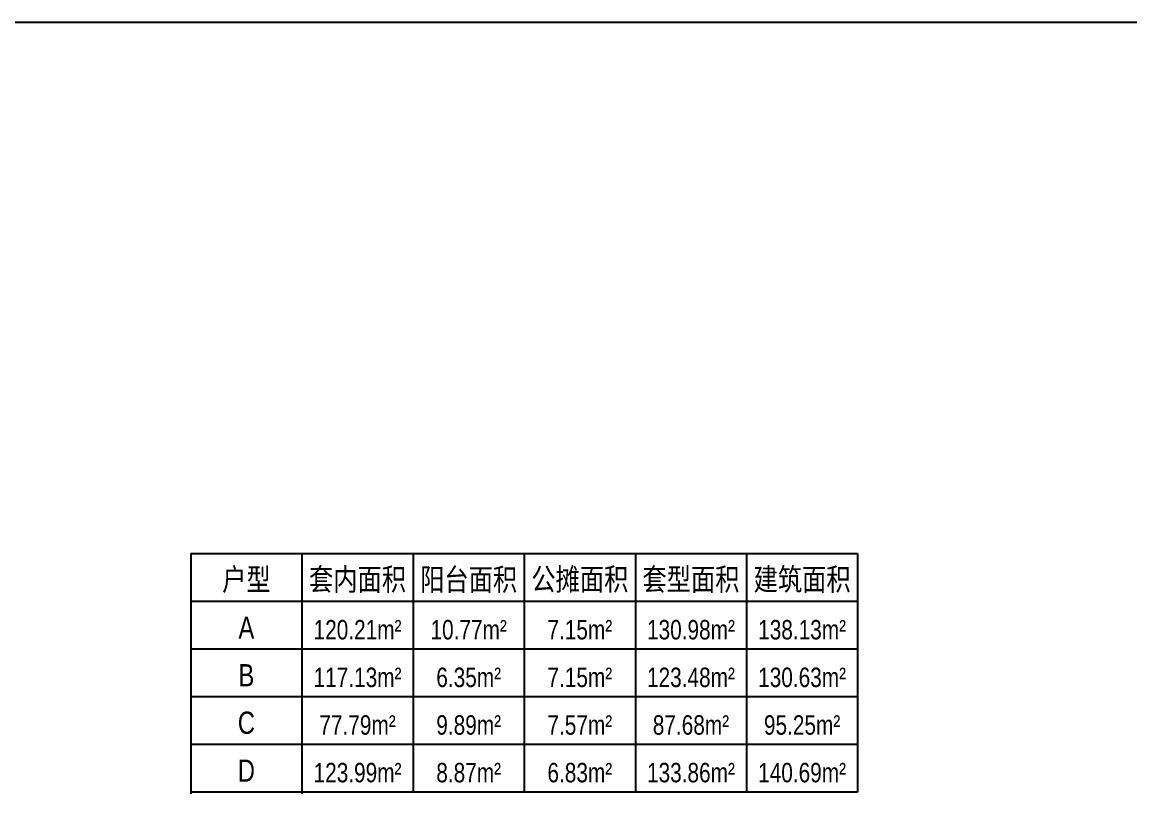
# Model space of a CAD drawing. Extents: x -1000 to 64800, y -15635 to 13400.
# Drawn here: x 11950 to 31883, y -15635 to -1750 of the extents above; entities that cross this region are included whole.
import ezdxf

# ---------------------------------------------------------------- set-up
doc = ezdxf.new("R2010")
doc.units = 0
doc.header["$LTSCALE"] = 10
doc.header["$MEASUREMENT"] = 0
doc.linetypes.add('CENTER2', pattern=[1.125, 0.75, -0.125, 0.125, -0.125])
doc.layers.add('DOTE', color=1, linetype='CENTER2', plot=False)
doc.layers.add('tableOfBuilding', color=8, linetype='Continuous')
doc.styles.add('ST', font='SIMYOU.TTF', dxfattribs={"width": 0.8})

msp = doc.modelspace()

# ---------------------------------------------------------------- linework, layer by layer
at = {"layer": 'DOTE', "linetype": 'ByBlock'}
msp.add_line((-1000, -1750), (64800, -1750), dxfattribs=at)
at = {"layer": 'tableOfBuilding', "linetype": 'ByBlock'}
for p, q in [((14985, -11312), (26985, -11312)), ((14985, -11312), (14985, -15635)), ((16985, -11312), (16985, -15635)), ((18985, -11312), (18985, -15603)), ((20985, -11312), (20985, -15603)), ((22985, -11312), (22985, -15603)), ((24985, -11312), (24985, -15603)), ((26985, -11312), (26985, -15603)), ((14985, -12169), (26985, -12169)), ((14985, -13026), (26985, -13026)), ((14985, -13883), (26985, -13883)), ((14985, -14741), (26985, -14741)), ((14985, -15598), (26985, -15598))]:
    msp.add_line(p, q, dxfattribs=at)

# ---------------------------------------------------------------- texts
at = {"layer": 'tableOfBuilding', "linetype": 'ByBlock', "attachment_point": 5, "style": 'ST'}
for s, insert, char_height in [('户型', (15985, -11799), 400), ('套内面积', (17985, -11797), 400), ('阳台面积', (19985, -11801), 400), ('公摊面积', (21985, -11795), 400), ('套型面积', (23985, -11797), 400), ('建筑面积', (25985, -11797), 400), ('A', (15985, -12644), 400), ('120.21m²', (17985, -12684), 350), ('10.77m²', (19985, -12684), 350), ('7.15m²', (21985, -12684), 350), ('130.98m²', (23985, -12684), 350), ('138.13m²', (25985, -12684), 350), ('B', (15985, -13501), 400), ('117.13m²', (17985, -13541), 350), ('6.35m²', (19985, -13541), 350), ('7.15m²', (21985, -13541), 350), ('123.48m²', (23985, -13541), 350), ('130.63m²', (25985, -13541), 350), ('C', (15985, -14358), 400), ('77.79m²', (17985, -14398), 350), ('9.89m²', (19985, -14398), 350), ('7.57m²', (21985, -14398), 350), ('87.68m²', (23985, -14398), 350), ('95.25m²', (25985, -14398), 350), ('D', (15985, -15217), 400), ('123.99m²', (17985, -15255), 350), ('8.87m²', (19985, -15255), 350), ('6.83m²', (21985, -15255), 350), ('133.86m²', (23985, -15255), 350), ('140.69m²', (25985, -15255), 350)]:
    msp.add_mtext_dynamic_manual_height_columns(s, width=2000, gutter_width=1750, heights=[0], dxfattribs=dict(at, insert=insert, char_height=char_height))

doc.saveas('drawing.dxf')
